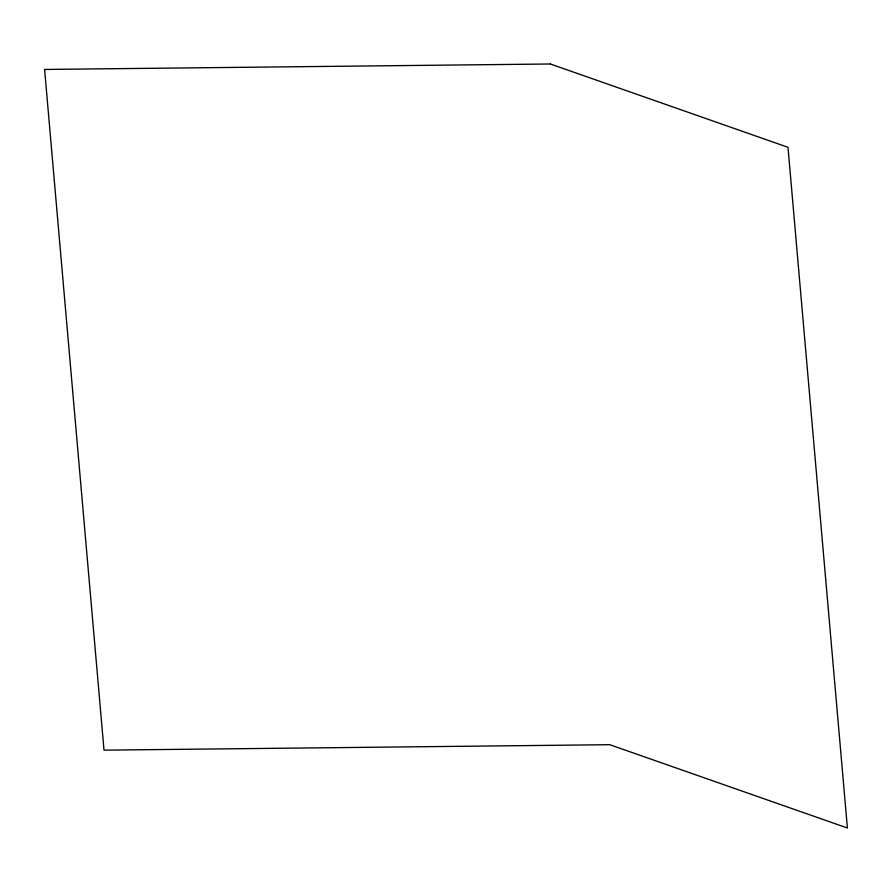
<?xml version="1.0" encoding="UTF-8"?>
<svg xmlns="http://www.w3.org/2000/svg" width="892" height="892" viewBox="0 0 892 892"><rect width="100%" height="100%" fill="white"/><g stroke="black" fill="none" stroke-linecap="round" stroke-linejoin="round"><path stroke-width="1.34" d="M550.353 63.99L44.6 69.453L104.007 750.161L609.76 744.697L847.4 828.01L787.993 147.303L550.353 63.99"/></g></svg>
